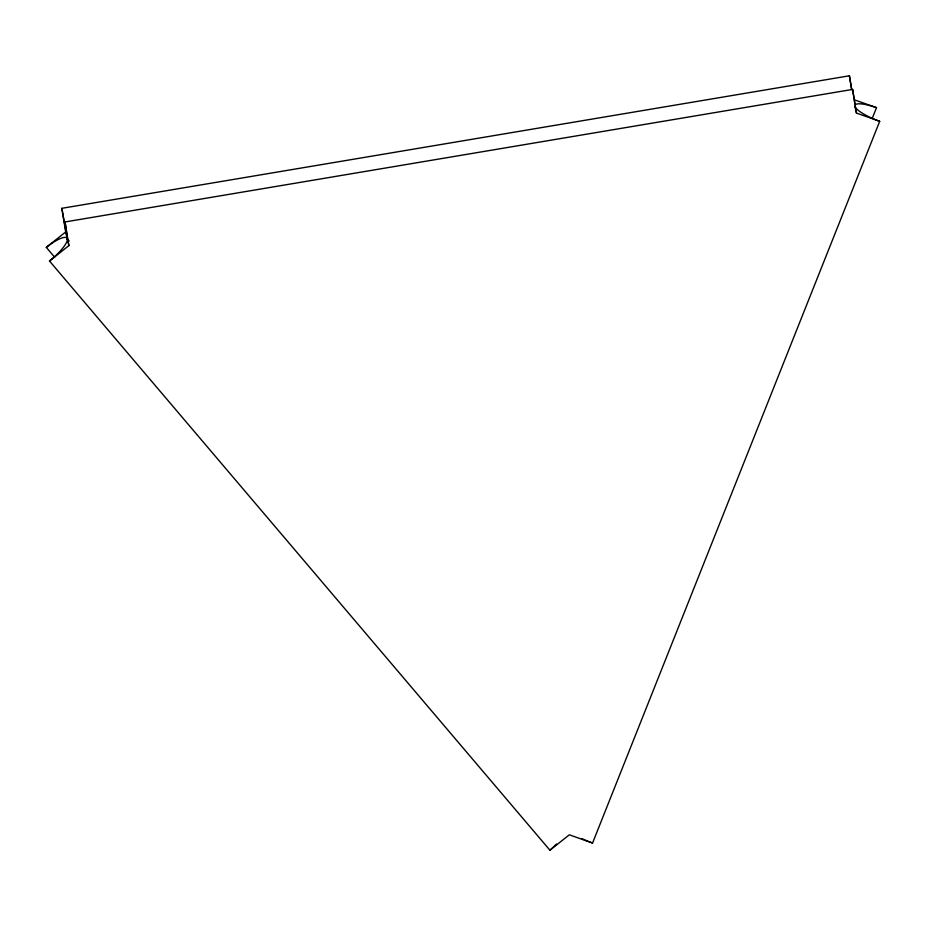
<?xml version="1.0" encoding="UTF-8"?>
<svg xmlns="http://www.w3.org/2000/svg" width="926" height="926" viewBox="0 0 926 926"><rect width="100%" height="100%" fill="white"/><g stroke="black" fill="none" stroke-linecap="round" stroke-linejoin="round"><path stroke-width="1.39" d="M872.223 118.424L876.505 107.671L854.548 99.892M851.55 88.514L849.408 75.782L61.845 208.315L67.285 238.792A24.967 6.285 -40.3 0 1 49.495 261.016L549.928 850.218L569.328 834.812L592.559 843.042L879.7 121.318A24.967 5.822 21.7 0 1 854.86 106.258M549.928 850.218L554.72 845.785A24.967 6.285 -40.3 0 0 556.595 844.037M54.715 257.289L46.3 247.381L65.688 231.963L61.845 208.315M49.495 261.016L68.894 245.61L65.04 221.951L852.615 89.417L856.457 113.076L879.7 121.318M46.3 247.381A24.967 6.285 -40.3 0 1 67.285 238.792L69.161 240.991M67.285 238.792L67.575 239.741L65.04 221.951M855.184 107.613L856.457 113.076M65.688 231.963L68.894 245.61M849.408 75.782L851.677 89.695M852.615 89.417L854.131 99.082M854.328 100.332L854.86 104.152M855.242 104.765A24.967 5.822 21.7 0 1 876.505 107.671M592.559 843.042A24.967 5.822 21.7 0 1 581.829 838.562"/></g></svg>
